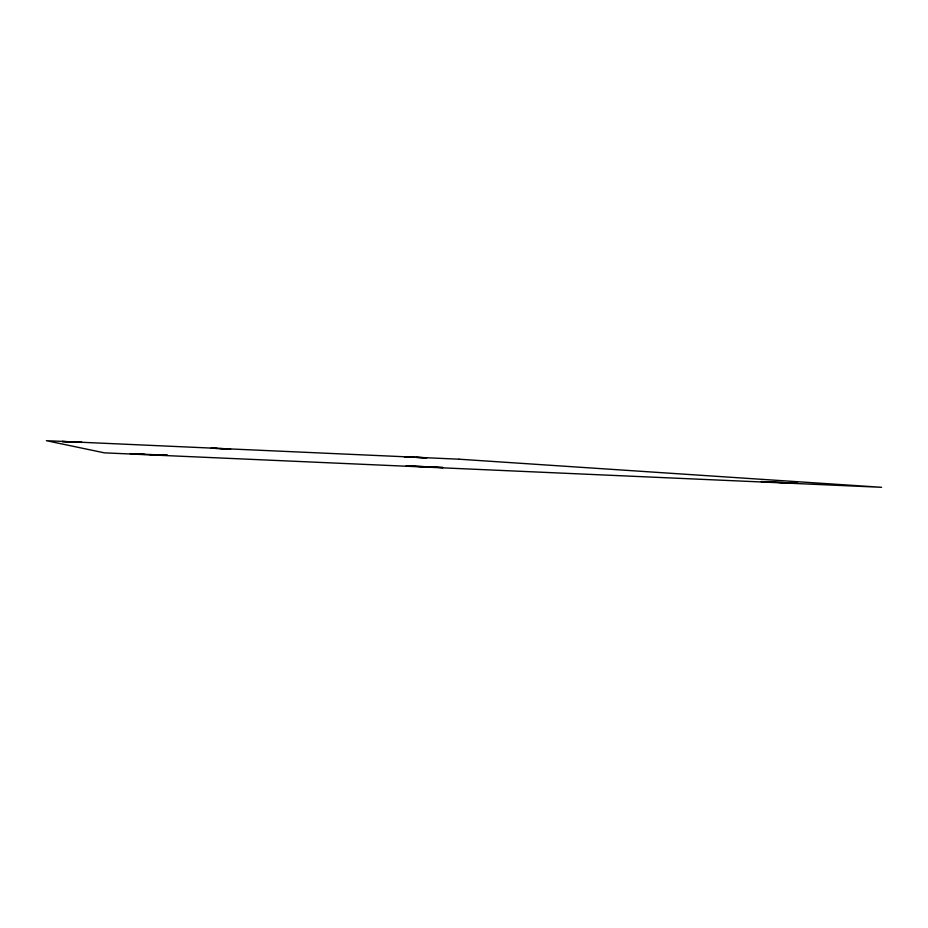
<?xml version="1.0" encoding="UTF-8"?>
<svg xmlns="http://www.w3.org/2000/svg" width="928" height="928" viewBox="0 0 928 928"><rect width="100%" height="100%" fill="white"/><g stroke="black" fill="none" stroke-linecap="round" stroke-linejoin="round"><path stroke-width="1.39" d="M69.136 441.774L62.037 441.496L82.035 442.389L74.971 442.111M217.396 448.421L210.969 448.178L221.722 448.7M150.197 454.662L167.62 455.3L130.314 453.641L145.29 454.442M219.901 448.537L230.643 449.059L222.465 448.653M416.347 457.342C452.957 459.163 378.299 455.532 414.549 457.342M797.651 483.268L761.157 481.586L797.651 483.268M442.911 467.538L406.325 465.844L442.911 467.538M458.954 459.198L46.4 440.696L104.423 452.852L881.6 487.304L458.954 459.198"/></g></svg>
